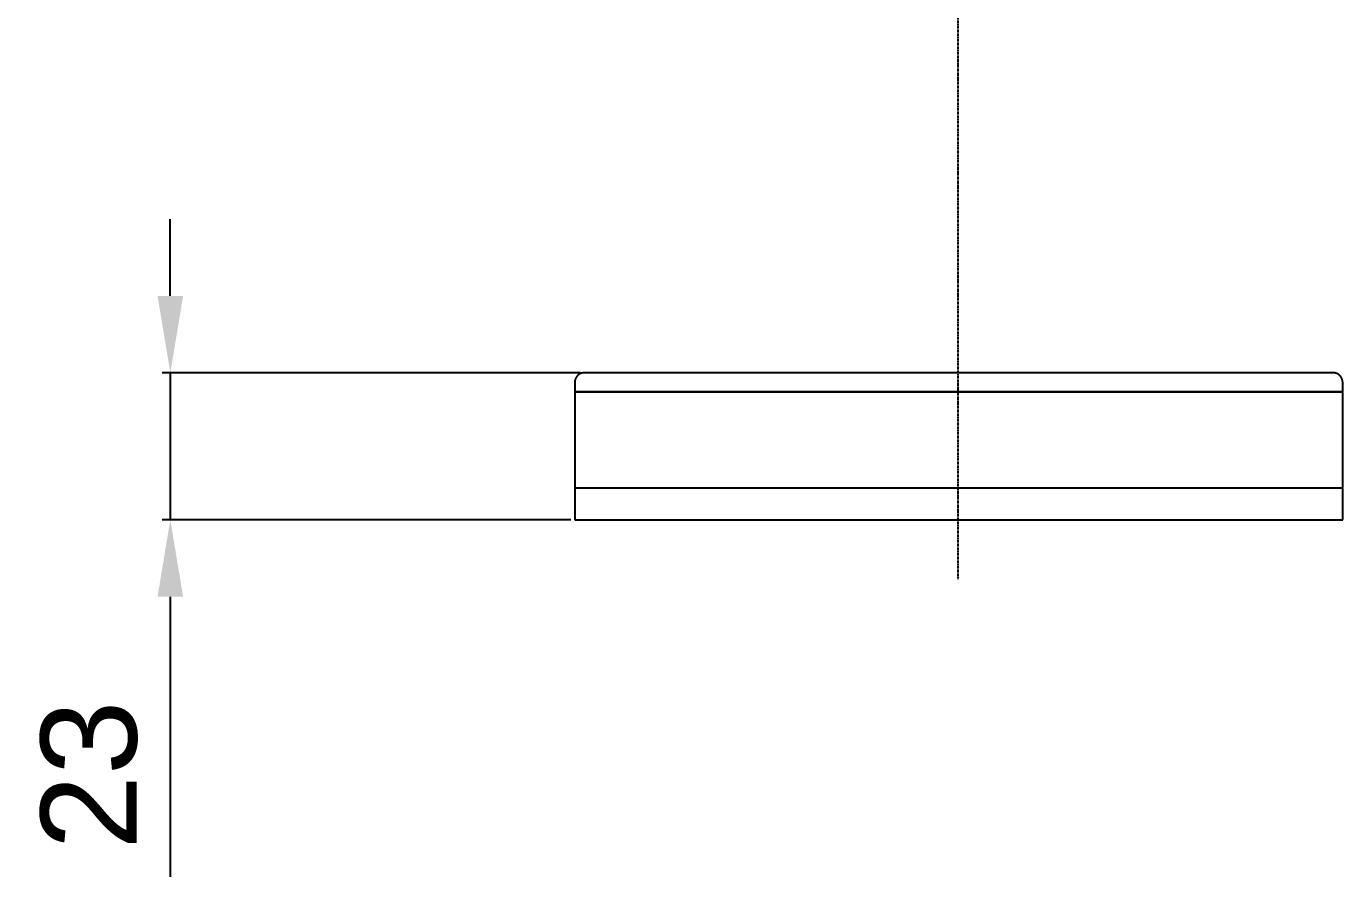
# Model space of a CAD drawing. Header units: millimetres. Extents: x 2411 to 3461, y 1233 to 2718.
# Drawn here: x 3014.8 to 3220.5, y 1466.5 to 1599.4 of the extents above; entities that cross this region are included whole.
import ezdxf

# ---------------------------------------------------------------- set-up
doc = ezdxf.new("R2010")
doc.units = ezdxf.units.MM
doc.linetypes.add('CENTER', pattern=[0.6, 0.375, -0.075, 0.075, -0.075])
for name, color, linetype in [('CEN2', 1, 'Continuous'), ('DIM2', 3, 'Continuous'), ('main', 7, 'Continuous')]:
    doc.layers.add(name, color=color, linetype=linetype)
doc.styles.get("Standard").update_dxf_attribs({"font": 'arial.ttf'})
doc.dimstyles.new('ISO-25', dxfattribs={"dimtxt": 2.5, "dimasz": 2.5, "dimexe": 1.25, "dimexo": 0.625, "dimtad": 1, "dimtxsty": 'Standard', "dimcen": 2.5, "dimadec": 0, "dimazin": 0, "dimtfac": 1, "dimtmove": 0, "dimatfit": 3, "dimfxl": 1, "dimarcsym": 0})

# ---------------------------------------------------------------- blocks, each defined once
blk = doc.blocks.new('*D58')
at = {"layer": 'Defpoints', "color": 0, "transparency": 16777216}
for p in [(3102.05, 1545.26), (3037.34, 1522.26), (3100.55, 1522.26)]:
    blk.add_point(p, dxfattribs=at)
at = {"layer": 'DIM2', "color": 0, "lineweight": -2, "transparency": 16777216}
for p, q in [((3037.34, 1557.26), (3037.34, 1569.26)), ((3101.42, 1545.26), (3036.09, 1545.26)), ((3037.34, 1545.26), (3037.34, 1522.26)), ((3099.92, 1522.26), (3036.09, 1522.26)), ((3037.34, 1510.26), (3037.34, 1466.51))]:
    blk.add_line(p, q, dxfattribs=at)
at = {"layer": 'DIM2', "color": 0, "transparency": 16777216}
for points in [[(3035.34, 1557.26), (3039.34, 1557.26), (3037.34, 1545.26)], [(3035.34, 1510.26), (3039.34, 1510.26), (3037.34, 1522.26)]]:
    blk.add_solid(points, dxfattribs=at)
at = {"layer": 'DIM2', "color": 0, "transparency": 16777216, "insert": (3024.68, 1482.39), "char_height": 15, "attachment_point": 5, "rotation": 90}
blk.add_mtext('23', dxfattribs=at)

msp = doc.modelspace()

# ---------------------------------------------------------------- linework, layer by layer
at = {"layer": 'CEN2', "linetype": 'CENTER'}
msp.add_line((3160.41, 1727.77), (3160.41, 1512.99), dxfattribs=at)
at = {"layer": 'main'}
for p, q in [((3101.06, 1544.89), (3101.02, 1544.85)), ((3101.1, 1544.92), (3101.06, 1544.89)), ((3101.14, 1544.95), (3101.1, 1544.92)), ((3101.18, 1544.98), (3101.14, 1544.95)), ((3101.22, 1545.01), (3101.18, 1544.98)), ((3101.27, 1545.04), (3101.22, 1545.01)), ((3101.31, 1545.06), (3101.27, 1545.04)), ((3101.36, 1545.09), (3101.31, 1545.06)), ((3101.4, 1545.11), (3101.36, 1545.09)), ((3101.45, 1545.13), (3101.4, 1545.11)), ((3101.5, 1545.15), (3101.45, 1545.13)), ((3101.54, 1545.17), (3101.5, 1545.15)), ((3101.59, 1545.19), (3101.54, 1545.17)), ((3101.64, 1545.2), (3101.59, 1545.19)), ((3101.69, 1545.21), (3101.64, 1545.2)), ((3101.74, 1545.23), (3101.69, 1545.21)), ((3101.79, 1545.23), (3101.74, 1545.23)), ((3101.84, 1545.24), (3101.79, 1545.23)), ((3101.89, 1545.25), (3101.84, 1545.24)), ((3101.94, 1545.25), (3101.89, 1545.25)), ((3102, 1545.26), (3101.94, 1545.25)), ((3102.05, 1545.26), (3102, 1545.26)), ((3219.05, 1545.26), (3102.05, 1545.26)), ((3219.1, 1545.26), (3219.05, 1545.26)), ((3219.15, 1545.25), (3219.1, 1545.26)), ((3219.2, 1545.25), (3219.15, 1545.25)), ((3219.25, 1545.24), (3219.2, 1545.25)), ((3219.3, 1545.23), (3219.25, 1545.24)), ((3219.35, 1545.23), (3219.3, 1545.23)), ((3219.4, 1545.21), (3219.35, 1545.23)), ((3219.45, 1545.2), (3219.4, 1545.21)), ((3219.5, 1545.19), (3219.45, 1545.2)), ((3219.55, 1545.17), (3219.5, 1545.19)), ((3219.6, 1545.15), (3219.55, 1545.17)), ((3219.64, 1545.13), (3219.6, 1545.15)), ((3219.69, 1545.11), (3219.64, 1545.13)), ((3219.74, 1545.09), (3219.69, 1545.11)), ((3219.78, 1545.06), (3219.74, 1545.09)), ((3219.83, 1545.04), (3219.78, 1545.06)), ((3219.87, 1545.01), (3219.83, 1545.04)), ((3219.91, 1544.98), (3219.87, 1545.01)), ((3219.95, 1544.95), (3219.91, 1544.98)), ((3219.99, 1544.92), (3219.95, 1544.95)), ((3220.03, 1544.89), (3219.99, 1544.92)), ((3220.07, 1544.85), (3220.03, 1544.89)), ((3100.56, 1543.91), (3100.55, 1543.86)), ((3100.55, 1543.86), (3100.55, 1543.81)), ((3100.55, 1543.81), (3100.55, 1543.76)), ((3100.55, 1543.76), (3100.55, 1542.26)), ((3100.57, 1544.01), (3100.56, 1543.96)), ((3100.56, 1543.96), (3100.56, 1543.91)), ((3100.58, 1544.06), (3100.57, 1544.01)), ((3100.59, 1544.11), (3100.58, 1544.06)), ((3100.6, 1544.16), (3100.59, 1544.11)), ((3100.62, 1544.21), (3100.6, 1544.16)), ((3100.63, 1544.26), (3100.62, 1544.21)), ((3100.65, 1544.31), (3100.63, 1544.26)), ((3100.67, 1544.35), (3100.65, 1544.31)), ((3100.69, 1544.4), (3100.67, 1544.35)), ((3100.72, 1544.45), (3100.69, 1544.4)), ((3100.74, 1544.49), (3100.72, 1544.45)), ((3100.77, 1544.54), (3100.74, 1544.49)), ((3100.79, 1544.58), (3100.77, 1544.54)), ((3100.82, 1544.62), (3100.79, 1544.58)), ((3100.85, 1544.66), (3100.82, 1544.62)), ((3100.88, 1544.7), (3100.85, 1544.66)), ((3100.92, 1544.74), (3100.88, 1544.7)), ((3100.95, 1544.78), (3100.92, 1544.74)), ((3100.99, 1544.82), (3100.95, 1544.78)), ((3101.02, 1544.85), (3100.99, 1544.82)), ((3220.11, 1544.82), (3220.07, 1544.85)), ((3220.14, 1544.78), (3220.11, 1544.82)), ((3220.18, 1544.74), (3220.14, 1544.78)), ((3220.21, 1544.7), (3220.18, 1544.74)), ((3220.24, 1544.66), (3220.21, 1544.7)), ((3220.27, 1544.62), (3220.24, 1544.66)), ((3220.3, 1544.58), (3220.27, 1544.62)), ((3220.33, 1544.54), (3220.3, 1544.58)), ((3220.35, 1544.49), (3220.33, 1544.54)), ((3220.38, 1544.45), (3220.35, 1544.49)), ((3220.4, 1544.4), (3220.38, 1544.45)), ((3220.42, 1544.35), (3220.4, 1544.4)), ((3220.44, 1544.31), (3220.42, 1544.35)), ((3220.46, 1544.26), (3220.44, 1544.31)), ((3220.48, 1544.21), (3220.46, 1544.26)), ((3220.49, 1544.16), (3220.48, 1544.21)), ((3220.5, 1544.11), (3220.49, 1544.16)), ((3220.52, 1544.06), (3220.5, 1544.11)), ((3220.53, 1544.01), (3220.52, 1544.06)), ((3220.53, 1543.96), (3220.53, 1544.01)), ((3220.54, 1543.91), (3220.53, 1543.96)), ((3220.54, 1543.86), (3220.54, 1543.91)), ((3220.55, 1543.81), (3220.54, 1543.86)), ((3220.55, 1543.76), (3220.55, 1543.81)), ((3220.55, 1542.26), (3220.55, 1543.76)), ((3220.55, 1542.26), (3100.55, 1542.26)), ((3100.55, 1542.26), (3100.55, 1522.26)), ((3100.55, 1542.26), (3220.55, 1542.26)), ((3220.55, 1522.26), (3220.55, 1542.26)), ((3100.55, 1527.26), (3220.55, 1527.26)), ((3100.55, 1522.26), (3220.55, 1522.26))]:
    msp.add_line(p, q, dxfattribs=at)

# ---------------------------------------------------------------- dimensions: what is measured, and where the dimension line sits
at = {"layer": 'DIM2', "color": 3}
dim = msp.add_linear_dim(base=(3037.34, 1522.26), p1=(3102.05, 1545.26), p2=(3100.55, 1522.26), angle=90, dimstyle='ISO-25', override={"dimtxt": 15, "dimasz": 12, "dimgap": 5, "dimdec": 0, "dimtix": 0, "dimtmove": 0}, dxfattribs=at)
dim.commit()
dim.dimension.update_dxf_attribs({"geometry": '*D58', "text_midpoint": (3024.68, 1482.39)})

doc.saveas('drawing.dxf')
